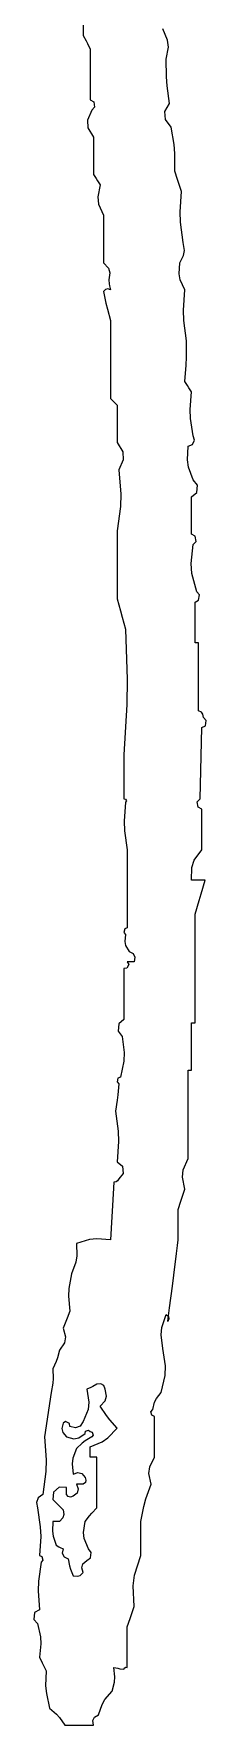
# Model space of a CAD drawing. Header units: inches. Extents: x 0 to 508000, y 0 to 738838.
# Drawn here: x 507040.2 to 507053.8, y 200958.9 to 201091.7 of the extents above; entities that cross this region are included whole.
import ezdxf

# ---------------------------------------------------------------- set-up
doc = ezdxf.new("R2010")
doc.units = ezdxf.units.IN
doc.header["$LTSCALE"] = 1000
doc.header["$MEASUREMENT"] = 0
doc.layers.get('0').update_dxf_attribs({"true_color": 0xffffff})
doc.layers.add('TK-TEXT', color=4, linetype='Continuous', true_color=0x00ffff)

# ---------------------------------------------------------------- blocks, each defined once
blk = doc.blocks.new('A$C4E5A0049')
at = {"lineweight": -3}
for p, q in [((24.6548, 6.9794), (24.6548, 6.9182)), ((25.0006, 6.8996), (24.9813, 6.946)), ((24.6548, 6.9182), (24.6659, 6.896)), ((24.6659, 6.896), (24.6715, 6.8849)), ((24.6715, 6.8849), (24.6826, 6.8627)), ((24.6826, 6.8627), (24.6826, 6.7793)), ((24.9952, 6.821), (25.0038, 6.8706)), ((25.0038, 6.8706), (25.0006, 6.8996)), ((24.9963, 6.7486), (24.9952, 6.821)), ((24.6826, 6.7793), (24.6826, 6.7376)), ((24.6826, 6.7376), (24.6826, 6.6543)), ((24.9991, 6.7122), (24.9963, 6.7486)), ((24.6826, 6.6543), (24.6975, 6.6463)), ((25.0091, 6.6404), (24.9991, 6.7122)), ((24.6895, 6.6126), (24.6717, 6.5718)), ((24.7011, 6.625), (24.6895, 6.6126)), ((24.6975, 6.6463), (24.7011, 6.625)), ((24.9895, 6.6067), (25.0091, 6.6404)), ((24.9919, 6.5738), (24.9895, 6.6067)), ((24.6717, 6.5718), (24.6737, 6.5398)), ((24.6737, 6.5398), (24.6965, 6.5015)), ((25.016, 6.5432), (24.9919, 6.5738)), ((25.028, 6.4717), (25.016, 6.5432)), ((24.6965, 6.5015), (24.6965, 6.4404)), ((25.0308, 6.435), (25.028, 6.4717)), ((24.6965, 6.4404), (24.6965, 6.4098)), ((24.6965, 6.4098), (24.6965, 6.3487)), ((25.0299, 6.3626), (25.0308, 6.435)), ((24.6965, 6.3487), (24.7076, 6.332)), ((24.7076, 6.332), (24.7132, 6.3237)), ((24.7132, 6.3237), (24.7243, 6.307)), ((24.7243, 6.307), (24.7143, 6.2577)), ((25.041, 6.3292), (25.0299, 6.3626)), ((25.0466, 6.3125), (25.041, 6.3292)), ((25.0577, 6.2792), (25.0466, 6.3125)), ((24.7143, 6.2577), (24.7176, 6.2279)), ((25.0519, 6.196), (25.0577, 6.2792)), ((24.7176, 6.2279), (24.7382, 6.182)), ((24.7382, 6.182), (24.7382, 6.1042)), ((25.0533, 6.1534), (25.0519, 6.196)), ((24.7382, 6.1042), (24.7382, 6.0653)), ((25.0646, 6.0708), (25.0533, 6.1534)), ((24.7382, 6.0653), (24.7382, 5.9875)), ((25.0699, 6.0374), (25.0646, 6.0708)), ((25.0665, 6.0173), (25.0699, 6.0374)), ((24.7382, 5.9875), (24.7576, 5.9659)), ((24.7576, 5.9659), (24.7634, 5.9467)), ((25.0482, 5.9423), (25.0507, 5.9875)), ((25.0507, 5.9875), (25.0665, 6.0173)), ((24.7634, 5.9467), (24.759, 5.918)), ((24.759, 5.918), (24.761, 5.9012)), ((24.761, 5.9012), (24.7624, 5.8929)), ((24.7624, 5.8929), (24.766, 5.8763)), ((25.0528, 5.9175), (25.0482, 5.9423)), ((25.0716, 5.8763), (25.0528, 5.9175)), ((24.7455, 5.8782), (24.7382, 5.8694)), ((24.7382, 5.8694), (24.7478, 5.8218)), ((24.7554, 5.8807), (24.7455, 5.8782)), ((24.7478, 5.8218), (24.7534, 5.7982)), ((24.766, 5.8763), (24.7554, 5.8807)), ((25.0657, 5.7931), (25.0716, 5.8763)), ((24.7534, 5.7982), (24.766, 5.7513)), ((24.766, 5.7513), (24.766, 5.6235)), ((25.0672, 5.7506), (25.0657, 5.7931)), ((25.0785, 5.668), (25.0672, 5.7506)), ((24.766, 5.6235), (24.766, 5.5596)), ((25.0788, 5.6012), (25.0785, 5.668)), ((24.766, 5.5596), (24.766, 5.4318)), ((25.0716, 5.5013), (25.0774, 5.5677)), ((25.0774, 5.5677), (25.0788, 5.6012)), ((25.0827, 5.4846), (25.0716, 5.5013)), ((25.0882, 5.4762), (25.0827, 5.4846)), ((25.0994, 5.4596), (25.0882, 5.4762)), ((24.766, 5.4318), (24.7771, 5.4207)), ((24.7771, 5.4207), (24.7826, 5.4151)), ((24.7826, 5.4151), (24.7937, 5.404)), ((24.7937, 5.404), (24.7937, 5.3429)), ((25.0936, 5.3875), (25.0994, 5.4596)), ((24.7937, 5.3429), (24.7937, 5.3123)), ((25.095, 5.3504), (25.0936, 5.3875)), ((25.1063, 5.279), (25.095, 5.3504)), ((24.7937, 5.3123), (24.7937, 5.2512)), ((25.1116, 5.2611), (25.1063, 5.279)), ((24.7937, 5.2512), (24.8165, 5.2129)), ((24.8165, 5.2129), (24.8185, 5.1809)), ((25.0821, 5.1812), (25.0855, 5.2373)), ((25.0855, 5.2373), (25.103, 5.2438)), ((25.103, 5.2438), (25.1116, 5.2611)), ((24.8185, 5.1809), (24.8007, 5.1401)), ((24.8007, 5.1401), (24.8082, 5.0403)), ((25.0867, 5.151), (25.0821, 5.1812)), ((25.1063, 5.0984), (25.0867, 5.151)), ((25.1236, 5.0764), (25.1063, 5.0984)), ((25.1206, 5.047), (25.1236, 5.0764)), ((24.8068, 4.9892), (24.7937, 4.89)), ((24.8082, 5.0403), (24.8068, 4.9892)), ((25.0994, 5.0289), (25.1206, 5.047)), ((25.0994, 4.9678), (25.0994, 5.0289)), ((25.0994, 4.9372), (25.0994, 4.9678)), ((25.0994, 4.8761), (25.0994, 4.9372)), ((24.7937, 4.89), (24.7937, 4.7789)), ((25.1143, 4.8681), (25.0994, 4.8761)), ((25.1178, 4.8468), (25.1143, 4.8681)), ((24.7937, 4.7789), (24.7937, 4.7233)), ((25.0979, 4.7569), (25.1063, 4.8344)), ((25.1063, 4.8344), (25.1178, 4.8468)), ((24.7937, 4.7233), (24.7937, 4.6122)), ((25.1009, 4.7155), (25.0979, 4.7569)), ((25.1202, 4.6399), (25.1009, 4.7155)), ((25.1317, 4.6276), (25.1202, 4.6399)), ((24.7937, 4.6122), (24.8073, 4.5621)), ((25.1133, 4.5983), (25.1282, 4.6062)), ((25.1133, 4.5316), (25.1133, 4.5983)), ((25.1282, 4.6062), (25.1317, 4.6276)), ((24.8073, 4.5621), (24.8143, 4.5371)), ((24.8143, 4.5371), (24.8285, 4.4871)), ((25.1133, 4.4982), (25.1133, 4.5316)), ((24.8285, 4.4871), (24.8347, 4.2816)), ((25.1133, 4.4316), (25.1133, 4.4982)), ((25.1188, 4.4316), (25.1133, 4.4316)), ((25.1216, 4.4316), (25.1188, 4.4316)), ((25.1271, 4.4316), (25.1216, 4.4316)), ((25.1271, 4.3204), (25.1271, 4.4316)), ((25.1271, 4.2649), (25.1271, 4.3204)), ((24.8347, 4.2816), (24.8333, 4.1784)), ((25.1271, 4.1537), (25.1271, 4.2649)), ((24.8333, 4.1784), (24.8215, 3.9731)), ((25.1395, 4.1475), (25.1271, 4.1537)), ((25.1454, 4.1396), (25.1395, 4.1475)), ((25.141, 4.0843), (25.1559, 4.0922)), ((25.148, 4.1259), (25.1454, 4.1396)), ((25.1595, 4.1136), (25.148, 4.1259)), ((25.1559, 4.0922), (25.1595, 4.1136)), ((25.1382, 3.9676), (25.141, 4.0843)), ((24.8215, 3.9731), (24.8215, 3.9009)), ((25.1368, 3.9092), (25.1382, 3.9676)), ((24.8215, 3.9009), (24.8215, 3.8648)), ((25.1341, 3.7925), (25.1368, 3.9092)), ((24.8215, 3.8648), (24.8215, 3.7925)), ((24.8215, 3.7925), (24.8277, 3.7918)), ((24.8285, 3.7786), (24.8229, 3.701)), ((24.8277, 3.7918), (24.8316, 3.784)), ((24.8316, 3.784), (24.8285, 3.7786)), ((25.1226, 3.7802), (25.1341, 3.7925)), ((25.1261, 3.7588), (25.1226, 3.7802)), ((25.141, 3.7509), (25.1261, 3.7588)), ((25.141, 3.6842), (25.141, 3.7509)), ((24.8229, 3.701), (24.8243, 3.6612)), ((25.141, 3.6508), (25.141, 3.6842)), ((24.8243, 3.6612), (24.8354, 3.5841)), ((25.141, 3.5841), (25.141, 3.6508)), ((24.8354, 3.5841), (24.8354, 3.4563)), ((25.1005, 3.5118), (25.1103, 3.5413)), ((25.1103, 3.5413), (25.141, 3.5841)), ((25.0994, 3.4591), (25.1005, 3.5118)), ((24.8354, 3.4563), (24.8354, 3.3924)), ((25.1216, 3.4591), (25.0994, 3.4591)), ((25.1327, 3.4591), (25.1216, 3.4591)), ((25.1298, 3.3758), (25.1381, 3.4036)), ((25.1549, 3.4591), (25.1327, 3.4591)), ((25.1381, 3.4036), (25.1549, 3.4591)), ((24.8354, 3.3924), (24.8354, 3.2646)), ((25.1133, 3.3202), (25.1298, 3.3758)), ((24.8247, 3.2607), (24.8209, 3.2454)), ((24.8354, 3.2646), (24.8247, 3.2607)), ((25.1133, 3.1424), (25.1133, 3.3202)), ((24.8209, 3.2454), (24.8285, 3.2368)), ((24.8285, 3.2368), (24.8249, 3.2087)), ((24.8249, 3.2087), (24.8282, 3.1919)), ((24.8282, 3.1919), (24.8424, 3.1674)), ((24.8465, 3.1257), (24.8354, 3.1257)), ((24.8354, 3.1257), (24.8418, 3.115)), ((24.8424, 3.1674), (24.859, 3.1589)), ((24.8521, 3.1257), (24.8465, 3.1257)), ((24.8632, 3.1257), (24.8521, 3.1257)), ((24.859, 3.1589), (24.8664, 3.1441)), ((24.8664, 3.1441), (24.8632, 3.1257)), ((25.1133, 3.0535), (25.1133, 3.1424)), ((24.8339, 3.0993), (24.8215, 3.0979)), ((24.8215, 3.0979), (24.8215, 3.0146)), ((24.8418, 3.115), (24.8339, 3.0993)), ((25.1133, 2.8757), (25.1133, 3.0535)), ((24.8215, 3.0146), (24.8215, 2.9729)), ((24.8215, 2.9729), (24.8215, 2.8895)), ((24.8002, 2.8715), (24.7973, 2.842)), ((24.7973, 2.842), (24.8146, 2.8201)), ((24.8215, 2.8895), (24.8002, 2.8715)), ((25.0994, 2.7979), (25.0994, 2.8757)), ((25.0994, 2.8757), (25.1049, 2.8757)), ((25.1049, 2.8757), (25.1077, 2.8757)), ((25.1077, 2.8757), (25.1133, 2.8757)), ((24.8146, 2.8201), (24.8227, 2.7538)), ((25.0994, 2.759), (25.0994, 2.7979)), ((24.8213, 2.7187), (24.8076, 2.6534)), ((24.8227, 2.7538), (24.8213, 2.7187)), ((25.0994, 2.6812), (25.0994, 2.759)), ((24.7969, 2.6494), (24.7931, 2.6342)), ((24.7931, 2.6342), (24.8007, 2.6256)), ((24.8076, 2.6534), (24.7969, 2.6494)), ((25.0855, 2.5367), (25.0855, 2.6812)), ((25.0855, 2.6812), (25.091, 2.6812)), ((25.091, 2.6812), (25.0938, 2.6812)), ((25.0938, 2.6812), (25.0994, 2.6812)), ((24.7971, 2.5809), (24.7943, 2.5586)), ((24.8007, 2.6256), (24.7971, 2.5809)), ((24.7943, 2.5586), (24.7868, 2.5145)), ((24.7868, 2.5145), (24.7981, 2.4318)), ((25.0855, 2.4644), (25.0855, 2.5367)), ((24.7981, 2.4318), (24.7996, 2.3893)), ((25.0855, 2.32), (25.0855, 2.4644)), ((24.7996, 2.3893), (24.7937, 2.3061)), ((24.7937, 2.3061), (24.815, 2.288)), ((24.815, 2.288), (24.818, 2.2586)), ((25.0649, 2.274), (25.0855, 2.32)), ((24.7798, 2.2227), (24.7746, 2.1282)), ((24.7898, 2.2241), (24.7798, 2.2227)), ((24.7956, 2.228), (24.7898, 2.2241)), ((24.8007, 2.2366), (24.7956, 2.228)), ((24.818, 2.2586), (24.8007, 2.2366)), ((25.0616, 2.2443), (25.0649, 2.274)), ((25.0716, 2.1949), (25.0616, 2.2443)), ((25.0549, 2.1449), (25.0605, 2.1616)), ((25.0605, 2.1616), (25.0716, 2.1949)), ((24.7718, 2.081), (24.766, 1.9866)), ((24.7746, 2.1282), (24.7718, 2.081)), ((25.0438, 2.1116), (25.0549, 2.1449)), ((25.0438, 2.0616), (25.0438, 2.1116)), ((25.0438, 2.0366), (25.0438, 2.0616)), ((25.0438, 1.9866), (25.0438, 2.0366)), ((24.6807, 1.9881), (24.627, 1.9727)), ((24.627, 1.9727), (24.6286, 1.922)), ((24.7103, 1.991), (24.6807, 1.9881)), ((24.766, 1.9866), (24.7103, 1.991)), ((25.0368, 1.931), (25.0396, 1.9532)), ((25.0396, 1.9532), (25.041, 1.9643)), ((25.041, 1.9643), (25.0438, 1.9866)), ((24.6241, 1.8951), (24.6062, 1.8476)), ((24.6286, 1.922), (24.6241, 1.8951)), ((25.0257, 1.8421), (25.0368, 1.931)), ((24.6062, 1.8476), (24.5952, 1.7875)), ((25.0202, 1.7976), (25.0257, 1.8421)), ((24.5952, 1.7875), (24.5938, 1.7558)), ((24.5938, 1.7558), (24.5992, 1.6948)), ((25.0091, 1.7087), (25.0202, 1.7976)), ((24.5881, 1.667), (24.5826, 1.6532)), ((24.5992, 1.6948), (24.5881, 1.667)), ((24.9773, 1.628), (24.9952, 1.6809)), ((24.9952, 1.6809), (25.004, 1.6736)), ((25.0021, 1.6532), (25.0049, 1.6754)), ((25.0065, 1.6637), (25.0021, 1.6532)), ((25.004, 1.6736), (25.0065, 1.6637)), ((25.0049, 1.6754), (25.0063, 1.6865)), ((25.0063, 1.6865), (25.0091, 1.7087)), ((24.5826, 1.6532), (24.5715, 1.6254)), ((24.5715, 1.6254), (24.5817, 1.5903)), ((24.9742, 1.5974), (24.9773, 1.628)), ((24.9813, 1.542), (24.9742, 1.5974)), ((24.5576, 1.5351), (24.5488, 1.5038)), ((24.5779, 1.5655), (24.5576, 1.5351)), ((24.5817, 1.5903), (24.5779, 1.5655)), ((24.9926, 1.4706), (24.9813, 1.542)), ((24.5432, 1.4883), (24.5298, 1.4587)), ((24.5298, 1.4587), (24.5311, 1.4197)), ((24.5488, 1.5038), (24.5432, 1.4883)), ((24.9911, 1.4317), (24.9926, 1.4706)), ((24.5297, 1.3998), (24.5228, 1.3614)), ((24.5311, 1.4197), (24.5297, 1.3998)), ((24.6942, 1.3868), (24.6858, 1.3826)), ((24.7104, 1.3962), (24.6942, 1.3868)), ((24.7265, 1.3977), (24.7104, 1.3962)), ((24.7389, 1.3903), (24.7265, 1.3977)), ((24.7451, 1.3753), (24.7389, 1.3903)), ((24.9743, 1.3614), (24.9911, 1.4317)), ((24.5228, 1.3614), (24.5116, 1.2892)), ((24.6858, 1.3826), (24.6687, 1.3753)), ((24.6687, 1.3753), (24.6776, 1.323)), ((24.6776, 1.323), (24.6744, 1.2927)), ((24.7243, 1.3059), (24.7438, 1.3273)), ((24.7438, 1.3273), (24.7496, 1.3467)), ((24.7496, 1.3467), (24.7451, 1.3753)), ((24.9396, 1.292), (24.9469, 1.3221)), ((24.9469, 1.3221), (24.9546, 1.3374)), ((24.9546, 1.3374), (24.9743, 1.3614)), ((24.506, 1.2531), (24.4951, 1.1808)), ((24.5116, 1.2892), (24.506, 1.2531)), ((24.6744, 1.2927), (24.6548, 1.2433)), ((24.7499, 1.2682), (24.7243, 1.3059)), ((24.7639, 1.25), (24.7499, 1.2682)), ((24.7937, 1.2156), (24.7639, 1.25)), ((24.9324, 1.2831), (24.9396, 1.292)), ((24.936, 1.2686), (24.9324, 1.2831)), ((24.9465, 1.2642), (24.936, 1.2686)), ((24.9465, 1.1975), (24.9465, 1.2642)), ((24.4951, 1.1808), (24.502, 1.0866)), ((24.5715, 1.2364), (24.567, 1.2139)), ((24.567, 1.2139), (24.5709, 1.1986)), ((24.5709, 1.1986), (24.5854, 1.1808)), ((24.5821, 1.2427), (24.5715, 1.2364)), ((24.5979, 1.2349), (24.5821, 1.2427)), ((24.5854, 1.1808), (24.6153, 1.1727)), ((24.5992, 1.2225), (24.5979, 1.2349)), ((24.6223, 1.2167), (24.5992, 1.2225)), ((24.6413, 1.2238), (24.6223, 1.2167)), ((24.6365, 1.1766), (24.6618, 1.1947)), ((24.6548, 1.2433), (24.6413, 1.2238)), ((24.6618, 1.1947), (24.6639, 1.2032)), ((24.6895, 1.1808), (24.6629, 1.1638)), ((24.6639, 1.2032), (24.6758, 1.2072)), ((24.6758, 1.2072), (24.6826, 1.2017)), ((24.6826, 1.2017), (24.6911, 1.1995)), ((24.6951, 1.1877), (24.6895, 1.1808)), ((24.6911, 1.1995), (24.6951, 1.1877)), ((24.756, 1.177), (24.7937, 1.2156)), ((24.9465, 1.1642), (24.9465, 1.1975)), ((24.627, 1.1322), (24.6118, 1.093)), ((24.6153, 1.1727), (24.6365, 1.1766)), ((24.6501, 1.1539), (24.627, 1.1322)), ((24.6629, 1.1638), (24.6501, 1.1539)), ((24.6826, 1.1391), (24.7321, 1.1605)), ((24.6826, 1.1225), (24.6826, 1.1391)), ((24.6826, 1.1141), (24.6826, 1.1225)), ((24.6826, 1.0975), (24.6826, 1.1141)), ((24.7321, 1.1605), (24.756, 1.177)), ((24.9465, 1.0975), (24.9465, 1.1642)), ((24.502, 1.0866), (24.5006, 1.0383)), ((24.6118, 1.093), (24.6087, 1.0698)), ((24.6087, 1.0698), (24.6131, 1.028)), ((24.6937, 1.0975), (24.6826, 1.0975)), ((24.6993, 1.0975), (24.6937, 1.0975)), ((24.7104, 1.0975), (24.6993, 1.0975)), ((24.7104, 1.0141), (24.7104, 1.0975)), ((24.9238, 1.0303), (24.9272, 1.0571)), ((24.9272, 1.0571), (24.9465, 1.0975)), ((24.5006, 1.0383), (24.4881, 0.9447)), ((24.5558, 0.9737), (24.5325, 0.9532)), ((24.5854, 0.9724), (24.5558, 0.9737)), ((24.5854, 0.9613), (24.5854, 0.9724)), ((24.6131, 1.028), (24.6322, 1.0347)), ((24.6381, 0.9863), (24.627, 0.9863)), ((24.627, 0.9863), (24.6337, 0.9672)), ((24.6322, 1.0347), (24.6491, 1.0299)), ((24.6437, 0.9863), (24.6381, 0.9863)), ((24.6548, 0.9863), (24.6437, 0.9863)), ((24.6491, 1.0299), (24.6618, 1.0141)), ((24.6633, 0.994), (24.6548, 0.9863)), ((24.6618, 1.0141), (24.6657, 1.0034)), ((24.6657, 1.0034), (24.6633, 0.994)), ((24.7104, 0.9724), (24.7104, 1.0141)), ((24.7104, 0.8891), (24.7104, 0.9724)), ((24.9116, 0.9266), (24.9327, 0.9863)), ((24.9327, 0.9863), (24.9238, 1.0303)), ((24.4689, 0.9307), (24.462, 0.9122)), ((24.462, 0.9122), (24.4673, 0.8891)), ((24.4881, 0.9447), (24.4689, 0.9307)), ((24.5325, 0.9532), (24.5298, 0.9238)), ((24.5298, 0.9238), (24.5465, 0.9072)), ((24.5465, 0.9072), (24.5548, 0.8988)), ((24.5854, 0.9558), (24.5854, 0.9613)), ((24.5854, 0.9447), (24.5854, 0.9558)), ((24.593, 0.9361), (24.5854, 0.9447)), ((24.6024, 0.9338), (24.593, 0.9361)), ((24.6131, 0.9377), (24.6024, 0.9338)), ((24.6289, 0.9504), (24.6131, 0.9377)), ((24.6337, 0.9672), (24.6289, 0.9504)), ((24.9031, 0.8957), (24.9116, 0.9266)), ((24.4673, 0.8891), (24.4782, 0.812)), ((24.5298, 0.8335), (24.5283, 0.7943)), ((24.5409, 0.8335), (24.5298, 0.8335)), ((24.5465, 0.8335), (24.5409, 0.8335)), ((24.5576, 0.8335), (24.5465, 0.8335)), ((24.5548, 0.8988), (24.5715, 0.8821)), ((24.5709, 0.8488), (24.5576, 0.8335)), ((24.5747, 0.8622), (24.5709, 0.8488)), ((24.5715, 0.8821), (24.5747, 0.8622)), ((24.6552, 0.7892), (24.6618, 0.8335)), ((24.6618, 0.8335), (24.6798, 0.8569)), ((24.6798, 0.8569), (24.6896, 0.8681)), ((24.6896, 0.8681), (24.7104, 0.8891)), ((24.891, 0.8335), (24.9031, 0.8957)), ((24.891, 0.778), (24.891, 0.8335)), ((24.4797, 0.7723), (24.4742, 0.6946)), ((24.4782, 0.812), (24.4797, 0.7723)), ((24.5283, 0.7943), (24.5312, 0.7736)), ((24.5312, 0.7736), (24.5437, 0.7363)), ((24.6583, 0.7637), (24.6552, 0.7892)), ((24.6757, 0.7224), (24.6583, 0.7637)), ((24.891, 0.7502), (24.891, 0.778)), ((24.4742, 0.6946), (24.485, 0.6906)), ((24.5437, 0.7363), (24.5548, 0.7307)), ((24.5548, 0.7307), (24.5603, 0.7279)), ((24.5603, 0.7279), (24.5715, 0.7224)), ((24.5715, 0.7224), (24.5683, 0.704)), ((24.5683, 0.704), (24.5757, 0.6892)), ((24.6874, 0.7066), (24.6757, 0.7224)), ((24.6844, 0.6856), (24.6874, 0.7066)), ((24.865, 0.6146), (24.891, 0.6946)), ((24.891, 0.6946), (24.891, 0.7502)), ((24.4812, 0.6668), (24.4702, 0.5897)), ((24.4888, 0.6754), (24.4812, 0.6668)), ((24.485, 0.6906), (24.4888, 0.6754)), ((24.5757, 0.6892), (24.5923, 0.6807)), ((24.5923, 0.6807), (24.5982, 0.6523)), ((24.5982, 0.6523), (24.6024, 0.6382)), ((24.6024, 0.6382), (24.6131, 0.6112)), ((24.642, 0.6131), (24.6548, 0.6251)), ((24.6481, 0.6442), (24.6529, 0.6611)), ((24.6548, 0.6251), (24.6481, 0.6442)), ((24.6529, 0.6611), (24.6687, 0.6738)), ((24.6687, 0.6738), (24.6844, 0.6856)), ((24.4702, 0.5897), (24.4688, 0.55)), ((24.6131, 0.6112), (24.6306, 0.6093)), ((24.6306, 0.6093), (24.642, 0.6131)), ((24.8591, 0.5702), (24.865, 0.6146)), ((24.8632, 0.4862), (24.8591, 0.5702)), ((24.4688, 0.55), (24.4742, 0.4723)), ((24.8521, 0.4529), (24.8632, 0.4862)), ((24.4548, 0.4612), (24.4512, 0.4324)), ((24.4512, 0.4324), (24.4673, 0.4168)), ((24.4742, 0.4723), (24.4548, 0.4612)), ((24.4673, 0.4168), (24.4783, 0.3622)), ((24.8354, 0.4029), (24.8465, 0.4362)), ((24.8465, 0.4362), (24.8521, 0.4529)), ((24.4783, 0.3622), (24.4798, 0.3332)), ((24.8354, 0.3362), (24.8354, 0.4029)), ((24.4798, 0.3332), (24.4742, 0.2778)), ((24.4742, 0.2778), (24.4853, 0.2556)), ((24.8354, 0.3028), (24.8354, 0.3362)), ((24.8354, 0.2362), (24.8354, 0.3028)), ((24.4853, 0.2556), (24.4909, 0.2445)), ((24.4909, 0.2445), (24.502, 0.2223)), ((24.502, 0.2223), (24.5001, 0.1609)), ((24.7847, 0.1975), (24.7798, 0.2362)), ((24.7798, 0.2362), (24.7964, 0.2326)), ((24.7964, 0.2326), (24.8047, 0.2312)), ((24.8047, 0.2312), (24.8215, 0.2292)), ((24.8215, 0.2292), (24.8245, 0.2346)), ((24.8245, 0.2346), (24.8293, 0.237)), ((24.8293, 0.237), (24.8354, 0.2362)), ((24.5001, 0.1609), (24.503, 0.1295)), ((24.7435, 0.1051), (24.7729, 0.1389)), ((24.7729, 0.1389), (24.7832, 0.1765)), ((24.7832, 0.1765), (24.7847, 0.1975)), ((24.503, 0.1295), (24.5159, 0.0695)), ((24.5159, 0.0695), (24.5444, 0.0453)), ((24.7173, 0.0417), (24.7315, 0.0842)), ((24.7315, 0.0842), (24.7435, 0.1051)), ((24.5444, 0.0453), (24.5574, 0.0309)), ((24.5574, 0.0309), (24.5784, 0)), ((24.6933, 0.0184), (24.7007, 0.0332)), ((24.6965, 0), (24.6933, 0.0184)), ((24.7007, 0.0332), (24.7173, 0.0417)), ((24.5784, 0), (24.6256, 0)), ((24.6256, 0), (24.6493, 0)), ((24.6493, 0), (24.6965, 0))]:
    blk.add_line(p, q, dxfattribs=at)
blk = doc.blocks.new('+A9S5D+9F')
at = {"layer": 'TK-TEXT', "xscale": 38.34000000000001, "yscale": 38.34000000000001}
blk.add_blockref('A$C4E5A0049', (107505.12, -5844.16), dxfattribs=at)

msp = doc.modelspace()

# ---------------------------------------------------------------- block references
at = {"xscale": 0.5, "yscale": 0.5}
msp.add_blockref('+A9S5D+9F', (452818.91, 203881.01), dxfattribs=at)

doc.saveas('drawing.dxf')
